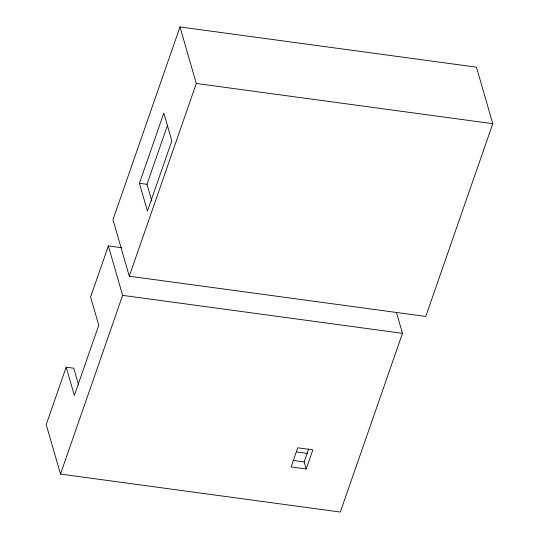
<?xml version="1.0" encoding="UTF-8"?>
<svg xmlns="http://www.w3.org/2000/svg" width="539" height="539" viewBox="0 0 539 539"><rect width="100%" height="100%" fill="white"/><g stroke="black" fill="none" stroke-linecap="round" stroke-linejoin="round"><path stroke-width="0.81" d="M179.992 26.95L112.974 219.703L129.286 276.224L425.763 316.447L492.781 123.694L476.469 67.173L179.992 26.95L196.304 83.471L129.286 276.224M78.418 384.361L73.755 368.211L66.189 367.187L46.219 424.631L60.496 474.084L340.331 512.05L402.465 333.338L396.482 312.6M121.679 247.724L108.352 245.919L90.599 296.976L98.758 325.239L74.348 395.444L66.189 367.187M139.419 183.287L163.829 113.082L171.853 140.868L147.443 211.079L139.419 183.287L146.985 184.311L151.796 200.986M146.985 184.311L167.555 125.149M60.496 474.084L122.629 295.372L108.352 245.919M306.199 468.991L312.856 449.843L297.73 447.788L291.073 466.936L306.199 468.991L304.158 461.923L308.685 448.906M196.304 83.471L492.781 123.694M122.629 295.372L402.465 333.338M296.571 451.911L307.392 453.38M293.014 460.414L304.158 461.923"/></g></svg>
